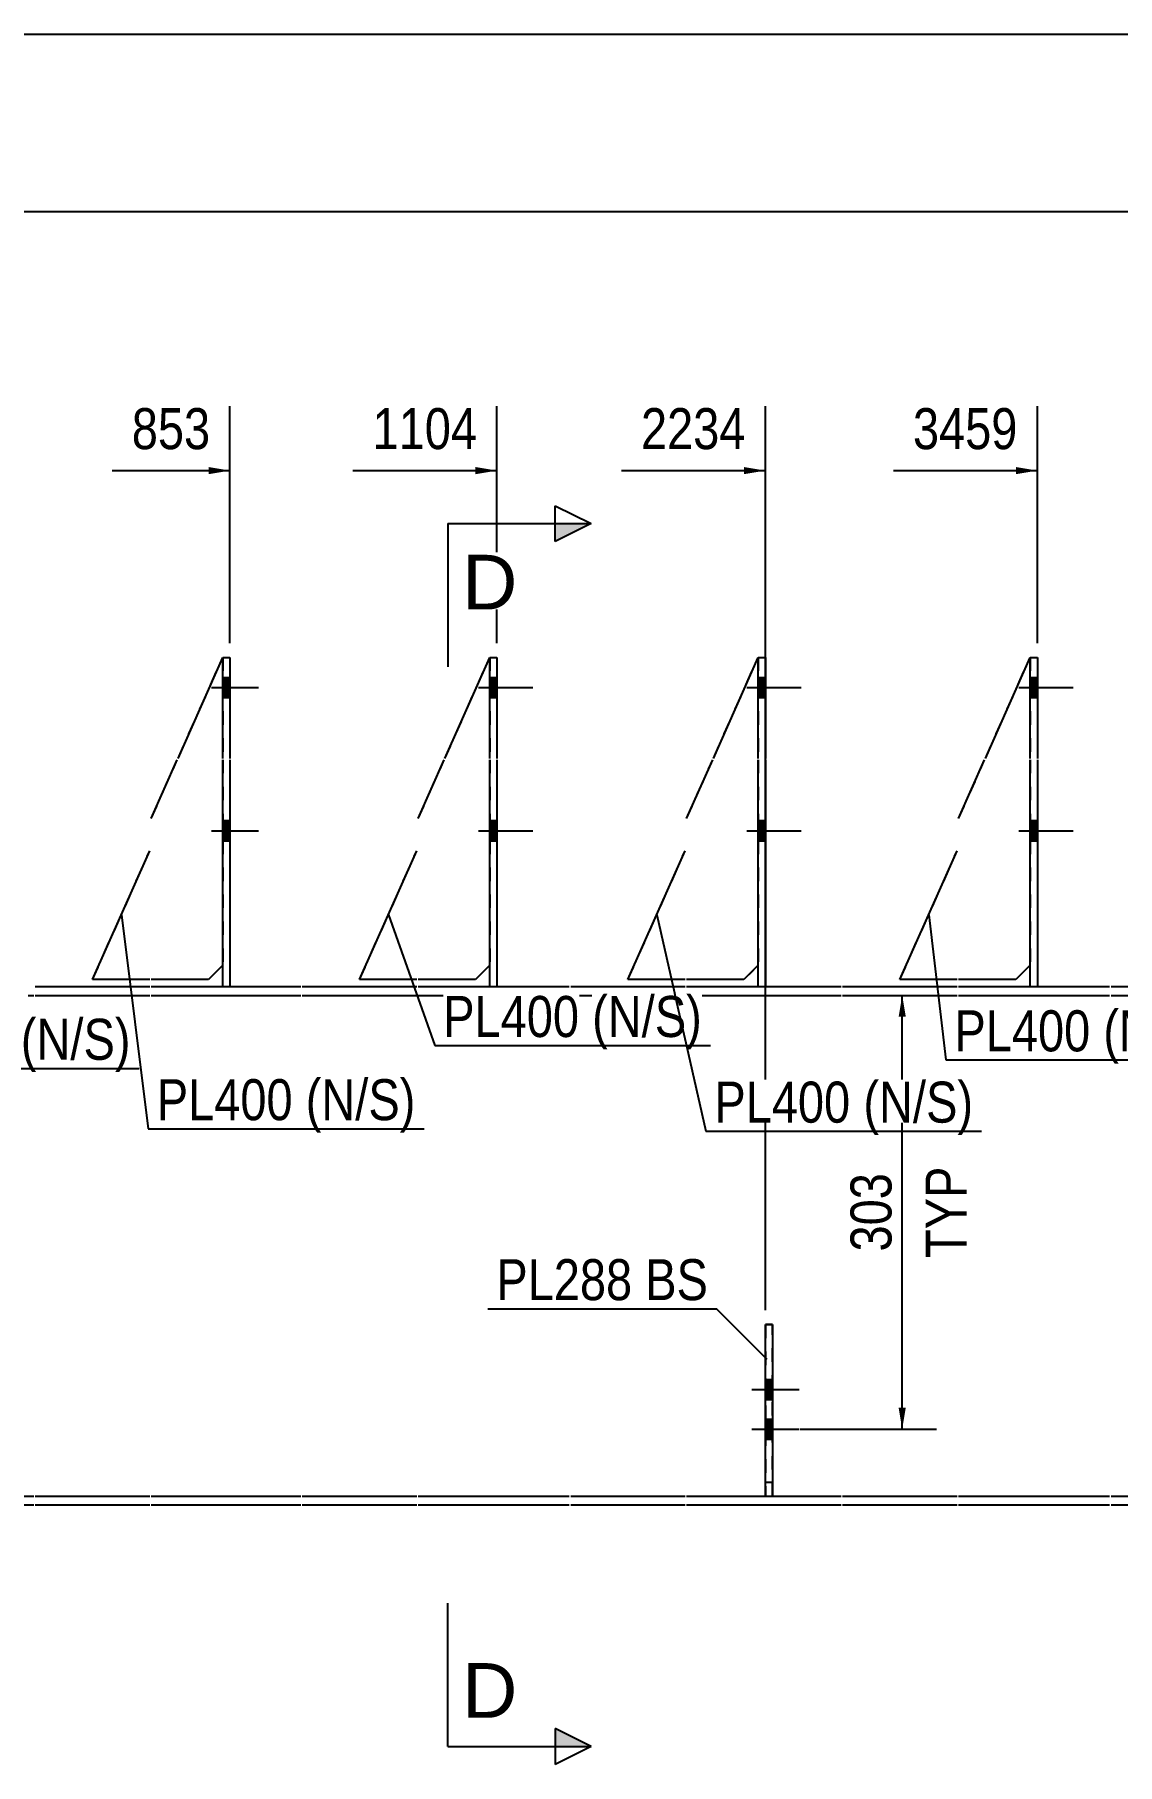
# Model space of a CAD drawing. Header units: millimetres. Extents: x -25 to 377, y -192 to 85.
# Drawn here: x 43.7 to 119.4, y -36.2 to 84.6 of the extents above; entities that cross this region are included whole.
import ezdxf

# ---------------------------------------------------------------- set-up
doc = ezdxf.new("R2010")
doc.units = ezdxf.units.MM
doc.linetypes.add('DXK_LINE_DOT1', pattern=[1.8814, 0.9407, -0.9407])
doc.linetypes.add('DXK_LINE_DOT2', pattern=[3.9198, 1.9599, -1.9599])
doc.styles.add('Arial', font='ARIAL.TTF', dxfattribs={"height": 0.2})
doc.styles.add('Arial Narrow', font='ARIALN.TTF', dxfattribs={"height": 0.2})

# ---------------------------------------------------------------- blocks, each defined once
blk = doc.blocks.new('Unknown-627304324-1201')
at = {"color": 5, "linetype": 'Continuous'}
blk.add_line((377.22, 84.6), (-22.78, 84.6), dxfattribs=at)
blk = doc.blocks.new('Bolt-627304324-1604 - 1602')
at = {"linetype": 'Continuous'}
for points in [[(76.01, 38.3), (76.01, 39.7), (75.51, 39.7), (75.51, 38.3)], [(76.01, 38.3), (76.01, 39.7), (75.51, 39.7), (75.51, 38.3)], [(76.01, 38.3), (76.01, 39.7), (75.51, 39.7), (75.51, 38.3)], [(76.01, 28.3), (76.01, 29.7), (75.51, 29.7), (75.51, 28.3)], [(76.01, 28.3), (76.01, 29.7), (75.51, 29.7), (75.51, 28.3)], [(76.01, 28.3), (76.01, 29.7), (75.51, 29.7), (75.51, 28.3)]]:
    blk.add_hatch(color=3, dxfattribs=at).paths.add_polyline_path(points)
at = {"color": 3, "linetype": 'Continuous'}
for p, q in [((74.71, 39), (78.51, 39)), ((74.71, 39), (78.51, 39)), ((74.71, 39), (78.51, 39)), ((75.51, 39.7), (76.01, 39.7)), ((75.51, 39.7), (76.01, 39.7)), ((75.51, 39.7), (76.01, 39.7)), ((75.51, 38.3), (76.01, 38.3)), ((75.51, 38.3), (76.01, 38.3)), ((75.51, 38.3), (76.01, 38.3)), ((74.71, 29), (78.51, 29)), ((74.71, 29), (78.51, 29)), ((74.71, 29), (78.51, 29)), ((75.51, 29.7), (76.01, 29.7)), ((75.51, 29.7), (76.01, 29.7)), ((75.51, 29.7), (76.01, 29.7)), ((75.51, 28.3), (76.01, 28.3)), ((75.51, 28.3), (76.01, 28.3)), ((75.51, 28.3), (76.01, 28.3))]:
    blk.add_line(p, q, dxfattribs=at)
blk = doc.blocks.new('Part-627304324-1987 - 1602')
at = {"color": 2, "linetype": 'Continuous'}
for p, q in [((6.69, -18.1), (6.69, -17.5)), ((6.69, -17.5), (38.36, -17.5)), ((43.66, -18.1), (6.69, -18.1)), ((43.66, -17.5), (38.86, -17.5)), ((51.76, -17.5), (43.76, -17.5)), ((51.76, -18.1), (43.76, -18.1)), ((62.31, -17.5), (51.86, -17.5)), ((62.31, -18.1), (51.86, -18.1)), ((70.41, -17.5), (62.41, -17.5)), ((70.41, -18.1), (62.41, -18.1)), ((81.06, -17.5), (70.51, -17.5)), ((81.06, -18.1), (70.51, -18.1)), ((89.16, -17.5), (81.16, -17.5)), ((89.16, -18.1), (81.16, -18.1)), ((94.76, -17.5), (89.26, -17.5)), ((100.06, -18.1), (89.26, -18.1)), ((100.06, -17.5), (95.26, -17.5)), ((108.16, -17.5), (100.16, -17.5)), ((108.16, -18.1), (100.16, -18.1)), ((118.81, -17.5), (108.26, -17.5)), ((118.81, -18.1), (108.26, -18.1)), ((126.91, -17.5), (118.91, -17.5)), ((126.91, -18.1), (118.91, -18.1)), ((137.56, -17.5), (127.01, -17.5)), ((137.56, -18.1), (127.01, -18.1)), ((141.72, -17.5), (137.66, -17.5)), ((141.72, -18.1), (137.66, -18.1)), ((141.74, -17.87), (141.72, -17.5))]:
    blk.add_line(p, q, dxfattribs=at)
at = {"color": 7, "linetype": 'DXK_LINE_DOT1'}
for p, q in [((141.72, -18.1), (141.75, -18.1)), ((141.75, -18.1), (141.74, -17.87))]:
    blk.add_line(p, q, dxfattribs=at)
blk = doc.blocks.new('Part-627304324-1982 - 1602')
at = {"color": 2, "linetype": 'Continuous'}
for p, q in [((51.76, 18.1), (43.76, 18.1)), ((43.76, 17.5), (51.76, 17.5)), ((56.86, 18.1), (51.86, 18.1)), ((51.86, 17.5), (62.31, 17.5)), ((62.31, 18.1), (57.36, 18.1)), ((70.41, 18.1), (62.41, 18.1)), ((62.41, 17.5), (70.41, 17.5)), ((75.51, 18.1), (70.51, 18.1)), ((70.51, 17.5), (81.06, 17.5)), ((81.06, 18.1), (76.01, 18.1)), ((89.16, 18.1), (81.16, 18.1)), ((81.16, 17.5), (89.16, 17.5)), ((94.26, 18.1), (89.26, 18.1)), ((89.26, 17.5), (100.06, 17.5)), ((100.06, 18.1), (94.76, 18.1)), ((108.16, 18.1), (100.16, 18.1)), ((100.16, 17.5), (108.16, 17.5)), ((113.26, 18.1), (108.26, 18.1)), ((108.26, 17.5), (118.81, 17.5)), ((118.81, 18.1), (113.76, 18.1)), ((126.91, 18.1), (118.91, 18.1)), ((118.91, 17.5), (126.91, 17.5))]:
    blk.add_line(p, q, dxfattribs=at)
at = {"color": 7, "linetype": 'DXK_LINE_DOT1'}
for p, q in [((57.36, 18.1), (56.86, 18.1)), ((76.01, 18.1), (75.51, 18.1)), ((94.76, 18.1), (94.26, 18.1)), ((113.76, 18.1), (113.26, 18.1))]:
    blk.add_line(p, q, dxfattribs=at)
blk = doc.blocks.new('Part-627304324-1736 - 1602')
at = {"color": 7, "linetype": 'DXK_LINE_DOT1'}
for p, q in [((91.13, 34.05), (94.26, 41.1)), ((94.26, 41.1), (94.26, 34.05)), ((89.26, 29.85), (91.08, 33.95)), ((94.26, 33.95), (94.26, 19.6)), ((85.16, 18.6), (89.16, 27.6)), ((94.26, 19.6), (93.26, 18.6)), ((89.16, 18.6), (85.16, 18.6)), ((93.26, 18.6), (89.26, 18.6))]:
    blk.add_line(p, q, dxfattribs=at)
blk = doc.blocks.new('Part-627304324-1672 - 1602')
at = {"color": 7, "linetype": 'DXK_LINE_DOT1'}
for p, q in [((6.57, -17.5), (0, 17.5)), ((0, 17.5), (43.66, 17.5)), ((43.76, 17.5), (51.76, 17.5)), ((51.86, 17.5), (62.31, 17.5)), ((62.41, 17.5), (70.41, 17.5)), ((70.51, 17.5), (81.06, 17.5)), ((81.16, 17.5), (89.16, 17.5)), ((89.26, 17.5), (100.06, 17.5)), ((100.16, 17.5), (108.16, 17.5)), ((108.26, 17.5), (118.81, 17.5)), ((118.91, 17.5), (126.91, 17.5)), ((127.01, 17.5), (137.56, 17.5)), ((137.66, 17.5), (141.77, 17.5)), ((141.77, 17.5), (141.77, -17.5)), ((43.66, -17.5), (6.69, -17.5)), ((51.76, -17.5), (43.76, -17.5)), ((62.31, -17.5), (51.86, -17.5)), ((70.41, -17.5), (62.41, -17.5)), ((81.06, -17.5), (70.51, -17.5)), ((89.16, -17.5), (81.16, -17.5)), ((100.06, -17.5), (89.26, -17.5)), ((108.16, -17.5), (100.16, -17.5)), ((118.81, -17.5), (108.26, -17.5)), ((126.91, -17.5), (118.91, -17.5)), ((137.56, -17.5), (127.01, -17.5)), ((141.77, -17.5), (137.66, -17.5))]:
    blk.add_line(p, q, dxfattribs=at)
at = {"color": 2, "linetype": 'Continuous'}
for p, q in [((6.69, -17.5), (6.57, -17.5)), ((141.76, -17.5), (141.72, -17.5))]:
    blk.add_line(p, q, dxfattribs=at)
blk = doc.blocks.new('Part-627304324-1920 - 1602')
at = {"color": 2, "linetype": 'Continuous'}
for p, q in [((91.13, 34.05), (94.26, 41.1)), ((89.26, 29.85), (91.08, 33.95)), ((85.16, 18.6), (89.16, 27.6)), ((94.26, 19.6), (93.26, 18.6)), ((89.16, 18.6), (85.16, 18.6)), ((93.26, 18.6), (89.26, 18.6))]:
    blk.add_line(p, q, dxfattribs=at)
blk = doc.blocks.new('Bolt-627304324-1615 - 1602')
at = {"linetype": 'Continuous'}
for points in [[(57.36, 38.3), (57.36, 39.7), (56.86, 39.7), (56.86, 38.3)], [(57.36, 38.3), (57.36, 39.7), (56.86, 39.7), (56.86, 38.3)], [(57.36, 38.3), (57.36, 39.7), (56.86, 39.7), (56.86, 38.3)], [(57.36, 28.3), (57.36, 29.7), (56.86, 29.7), (56.86, 28.3)], [(57.36, 28.3), (57.36, 29.7), (56.86, 29.7), (56.86, 28.3)], [(57.36, 28.3), (57.36, 29.7), (56.86, 29.7), (56.86, 28.3)]]:
    blk.add_hatch(color=3, dxfattribs=at).paths.add_polyline_path(points)
at = {"color": 3, "linetype": 'Continuous'}
for p, q in [((56.06, 39), (59.36, 39)), ((56.06, 39), (59.36, 39)), ((56.06, 39), (59.36, 39)), ((56.86, 39.7), (57.36, 39.7)), ((56.86, 39.7), (57.36, 39.7)), ((56.86, 39.7), (57.36, 39.7)), ((56.86, 38.3), (57.36, 38.3)), ((56.86, 38.3), (57.36, 38.3)), ((56.86, 38.3), (57.36, 38.3)), ((56.06, 29), (59.36, 29)), ((56.06, 29), (59.36, 29)), ((56.06, 29), (59.36, 29)), ((56.86, 29.7), (57.36, 29.7)), ((56.86, 29.7), (57.36, 29.7)), ((56.86, 29.7), (57.36, 29.7)), ((56.86, 28.3), (57.36, 28.3)), ((56.86, 28.3), (57.36, 28.3)), ((56.86, 28.3), (57.36, 28.3))]:
    blk.add_line(p, q, dxfattribs=at)
blk = doc.blocks.new('Bolt-627304324-1616 - 1602')
at = {"linetype": 'Continuous'}
for points in [[(94.76, 38.3), (94.76, 39.7), (94.26, 39.7), (94.26, 38.3)], [(94.76, 38.3), (94.76, 39.7), (94.26, 39.7), (94.26, 38.3)], [(94.76, 38.3), (94.76, 39.7), (94.26, 39.7), (94.26, 38.3)], [(94.76, 28.3), (94.76, 29.7), (94.26, 29.7), (94.26, 28.3)], [(94.76, 28.3), (94.76, 29.7), (94.26, 29.7), (94.26, 28.3)], [(94.76, 28.3), (94.76, 29.7), (94.26, 29.7), (94.26, 28.3)]]:
    blk.add_hatch(color=3, dxfattribs=at).paths.add_polyline_path(points)
at = {"color": 3, "linetype": 'Continuous'}
for p, q in [((93.46, 39), (97.26, 39)), ((93.46, 39), (97.26, 39)), ((93.46, 39), (97.26, 39)), ((94.26, 39.7), (94.76, 39.7)), ((94.26, 39.7), (94.76, 39.7)), ((94.26, 39.7), (94.76, 39.7)), ((94.26, 38.3), (94.76, 38.3)), ((94.26, 38.3), (94.76, 38.3)), ((94.26, 38.3), (94.76, 38.3)), ((93.46, 29), (97.26, 29)), ((93.46, 29), (97.26, 29)), ((93.46, 29), (97.26, 29)), ((94.26, 29.7), (94.76, 29.7)), ((94.26, 29.7), (94.76, 29.7)), ((94.26, 29.7), (94.76, 29.7)), ((94.26, 28.3), (94.76, 28.3)), ((94.26, 28.3), (94.76, 28.3)), ((94.26, 28.3), (94.76, 28.3))]:
    blk.add_line(p, q, dxfattribs=at)
blk = doc.blocks.new('Part-627304324-1930 - 1602')
at = {"color": 2, "linetype": 'Continuous'}
for p, q in [((56.86, 34.05), (56.86, 41.1)), ((56.86, 41.1), (57.36, 41.1)), ((57.36, 41.1), (57.36, 34.05)), ((56.86, 18.1), (56.86, 33.95)), ((57.36, 33.95), (57.36, 18.1)), ((57.36, 18.1), (56.86, 18.1))]:
    blk.add_line(p, q, dxfattribs=at)
blk = doc.blocks.new('Bolt-627304324-1617 - 1602')
at = {"linetype": 'Continuous'}
for points in [[(94.76, -9.32), (94.76, -10.72), (95.26, -10.72), (95.26, -9.32)], [(94.76, -12.1), (94.76, -13.5), (95.26, -13.5), (95.26, -12.1)]]:
    blk.add_hatch(color=3, dxfattribs=at).paths.add_polyline_path(points)
at = {"color": 3, "linetype": 'Continuous'}
for p, q in [((94.76, -9.32), (95.26, -9.32)), ((93.81, -10.02), (97.11, -10.02)), ((94.76, -10.72), (95.26, -10.72)), ((93.81, -12.8), (97.11, -12.8)), ((94.76, -12.1), (95.26, -12.1)), ((94.76, -13.5), (95.26, -13.5))]:
    blk.add_line(p, q, dxfattribs=at)
blk = doc.blocks.new('Bolt-627304324-1618 - 1602')
at = {"color": 3, "linetype": 'DXK_LINE_DOT2'}
for p, q in [((94.76, -9.32), (95.26, -9.32)), ((93.96, -10.02), (95.26, -10.02)), ((94.76, -10.72), (95.26, -10.72)), ((93.96, -12.8), (95.26, -12.8)), ((94.76, -12.1), (95.26, -12.1)), ((94.76, -13.5), (95.26, -13.5))]:
    blk.add_line(p, q, dxfattribs=at)
blk = doc.blocks.new('Part-627304324-1812 - 1602')
at = {"color": 2, "linetype": 'Continuous'}
for p, q in [((72.38, 34.05), (75.51, 41.1)), ((70.51, 29.85), (72.33, 33.95)), ((66.41, 18.6), (70.41, 27.6)), ((75.51, 19.6), (74.51, 18.6)), ((70.41, 18.6), (66.41, 18.6)), ((74.51, 18.6), (70.51, 18.6))]:
    blk.add_line(p, q, dxfattribs=at)
blk = doc.blocks.new('Bolt-627304324-1621 - 1602')
at = {"linetype": 'Continuous'}
for points in [[(113.76, 38.3), (113.76, 39.7), (113.26, 39.7), (113.26, 38.3)], [(113.76, 38.3), (113.76, 39.7), (113.26, 39.7), (113.26, 38.3)], [(113.76, 38.3), (113.76, 39.7), (113.26, 39.7), (113.26, 38.3)], [(113.76, 28.3), (113.76, 29.7), (113.26, 29.7), (113.26, 28.3)], [(113.76, 28.3), (113.76, 29.7), (113.26, 29.7), (113.26, 28.3)], [(113.76, 28.3), (113.76, 29.7), (113.26, 29.7), (113.26, 28.3)]]:
    blk.add_hatch(color=3, dxfattribs=at).paths.add_polyline_path(points)
at = {"color": 3, "linetype": 'Continuous'}
for p, q in [((112.46, 39), (116.26, 39)), ((112.46, 39), (116.26, 39)), ((112.46, 39), (116.26, 39)), ((113.26, 39.7), (113.76, 39.7)), ((113.26, 39.7), (113.76, 39.7)), ((113.26, 39.7), (113.76, 39.7)), ((113.26, 38.3), (113.76, 38.3)), ((113.26, 38.3), (113.76, 38.3)), ((113.26, 38.3), (113.76, 38.3)), ((112.46, 29), (116.26, 29)), ((112.46, 29), (116.26, 29)), ((112.46, 29), (116.26, 29)), ((113.26, 29.7), (113.76, 29.7)), ((113.26, 29.7), (113.76, 29.7)), ((113.26, 29.7), (113.76, 29.7)), ((113.26, 28.3), (113.76, 28.3)), ((113.26, 28.3), (113.76, 28.3)), ((113.26, 28.3), (113.76, 28.3))]:
    blk.add_line(p, q, dxfattribs=at)
blk = doc.blocks.new('Part-627304324-1871 - 1602')
at = {"color": 2, "linetype": 'Continuous'}
for p, q in [((53.73, 34.05), (56.86, 41.1)), ((51.86, 29.85), (53.68, 33.95)), ((47.76, 18.6), (51.76, 27.6)), ((56.86, 19.6), (55.86, 18.6)), ((51.76, 18.6), (47.76, 18.6)), ((55.86, 18.6), (51.86, 18.6))]:
    blk.add_line(p, q, dxfattribs=at)
blk = doc.blocks.new('Part-627304324-1731 - 1602')
at = {"color": 7, "linetype": 'DXK_LINE_DOT1'}
for p, q in [((53.73, 34.05), (56.86, 41.1)), ((56.86, 41.1), (56.86, 34.05)), ((51.86, 29.85), (53.68, 33.95)), ((56.86, 33.95), (56.86, 19.6)), ((47.76, 18.6), (51.76, 27.6)), ((56.86, 19.6), (55.86, 18.6)), ((51.76, 18.6), (47.76, 18.6)), ((55.86, 18.6), (51.86, 18.6))]:
    blk.add_line(p, q, dxfattribs=at)
blk = doc.blocks.new('Part-627304324-1893 - 1602')
at = {"color": 7, "linetype": 'DXK_LINE_DOT1'}
for p, q in [((94.76, -5.5), (94.76, -17.5)), ((95.26, -5.5), (94.76, -5.5)), ((95.26, -17.5), (95.26, -5.5)), ((94.76, -16.5), (95.26, -16.5))]:
    blk.add_line(p, q, dxfattribs=at)
blk = doc.blocks.new('Part-627304324-1694 - 1602')
at = {"color": 7, "linetype": 'DXK_LINE_DOT1'}
for p, q in [((72.38, 34.05), (75.51, 41.1)), ((75.51, 41.1), (75.51, 34.05)), ((70.51, 29.85), (72.33, 33.95)), ((75.51, 33.95), (75.51, 19.6)), ((66.41, 18.6), (70.41, 27.6)), ((75.51, 19.6), (74.51, 18.6)), ((70.41, 18.6), (66.41, 18.6)), ((74.51, 18.6), (70.51, 18.6))]:
    blk.add_line(p, q, dxfattribs=at)
blk = doc.blocks.new('Part-627304324-2097 - 1602')
at = {"color": 2, "linetype": 'Continuous'}
for p, q in [((113.26, 34.05), (113.26, 41.1)), ((113.26, 41.1), (113.76, 41.1)), ((113.76, 41.1), (113.76, 34.05)), ((113.26, 18.1), (113.26, 33.95)), ((113.76, 33.95), (113.76, 18.1)), ((113.76, 18.1), (113.26, 18.1))]:
    blk.add_line(p, q, dxfattribs=at)
blk = doc.blocks.new('Part-627304324-1925 - 1602')
at = {"color": 2, "linetype": 'Continuous'}
for p, q in [((94.26, 34.05), (94.26, 41.1)), ((94.26, 41.1), (94.76, 41.1)), ((94.76, 41.1), (94.76, 34.05)), ((94.26, 18.1), (94.26, 33.95)), ((94.76, 33.95), (94.76, 18.1)), ((94.76, 18.1), (94.26, 18.1))]:
    blk.add_line(p, q, dxfattribs=at)
blk = doc.blocks.new('Part-627304324-1915 - 1602')
at = {"color": 2, "linetype": 'Continuous'}
for p, q in [((94.76, -17.5), (94.76, -5.5)), ((94.76, -5.5), (95.26, -5.5)), ((95.26, -5.5), (95.26, -17.5)), ((95.26, -17.5), (94.76, -17.5))]:
    blk.add_line(p, q, dxfattribs=at)
blk = doc.blocks.new('Part-627304324-2283 - 1602')
at = {"color": 2, "linetype": 'Continuous'}
for p, q in [((75.51, 34.05), (75.51, 41.1)), ((75.51, 41.1), (76.01, 41.1)), ((76.01, 41.1), (76.01, 34.05)), ((75.51, 18.1), (75.51, 33.95)), ((76.01, 33.95), (76.01, 18.1)), ((76.01, 18.1), (75.51, 18.1))]:
    blk.add_line(p, q, dxfattribs=at)
blk = doc.blocks.new('Part-627304324-2378 - 1602')
at = {"color": 2, "linetype": 'Continuous'}
for p, q in [((110.13, 34.05), (113.26, 41.1)), ((108.26, 29.85), (110.08, 33.95)), ((104.16, 18.6), (108.16, 27.6)), ((113.26, 19.6), (112.26, 18.6)), ((108.16, 18.6), (104.16, 18.6)), ((112.26, 18.6), (108.26, 18.6))]:
    blk.add_line(p, q, dxfattribs=at)
at = {"color": 7, "linetype": 'DXK_LINE_DOT1'}
for p, q in [((113.26, 41.1), (113.26, 34.05)), ((113.26, 33.95), (113.26, 19.6))]:
    blk.add_line(p, q, dxfattribs=at)
blk = doc.blocks.new('Part-627304324-2393 - 1602')
at = {"color": 7, "linetype": 'DXK_LINE_DOT1'}
for p, q in [((110.13, 34.05), (113.26, 41.1)), ((108.26, 29.85), (110.08, 33.95)), ((104.16, 18.6), (108.16, 27.6)), ((113.26, 19.6), (112.26, 18.6)), ((108.16, 18.6), (104.16, 18.6)), ((112.26, 18.6), (108.26, 18.6))]:
    blk.add_line(p, q, dxfattribs=at)
blk = doc.blocks.new('StraightDimension-627304324-13142 - 1602')
at = {"linetype": 'Continuous'}
blk.add_hatch(color=7, dxfattribs=at).paths.add_polyline_path([(74.51, 54.4), (76.01, 54.15), (74.51, 53.9)])
at = {"color": 7, "linetype": 'Continuous'}
for p, q in [((76.01, 42.1), (76.01, 58.65)), ((65.95, 54.15), (76.01, 54.15))]:
    blk.add_line(p, q, dxfattribs=at)
at = {"color": 0}
blk.add_wipeout([(75.23, 55.05), (75.23, 59.25), (66.72, 59.25), (66.72, 55.05)], dxfattribs=at)
at = {"color": 3, "style": 'Arial Narrow'}
blk.add_text('1104', height=2.863, dxfattribs=at).set_placement((67.32, 55.65))
blk = doc.blocks.new('StraightDimension-627304324-13140 - 1602')
at = {"linetype": 'Continuous'}
blk.add_hatch(color=7, dxfattribs=at).paths.add_polyline_path([(112.26, 54.4), (113.76, 54.15), (112.26, 53.9)])
at = {"color": 7, "linetype": 'Continuous'}
for p, q in [((113.76, 42.1), (113.76, 58.65)), ((103.7, 54.15), (113.76, 54.15))]:
    blk.add_line(p, q, dxfattribs=at)
at = {"color": 0}
blk.add_wipeout([(112.98, 55.05), (112.98, 59.25), (104.47, 59.25), (104.47, 55.05)], dxfattribs=at)
at = {"color": 3, "style": 'Arial Narrow'}
blk.add_text('3459', height=2.863, dxfattribs=at).set_placement((105.07, 55.65))
blk = doc.blocks.new('StraightDimension-627304324-13141 - 1602')
at = {"linetype": 'Continuous'}
blk.add_hatch(color=7, dxfattribs=at).paths.add_polyline_path([(93.26, 54.4), (94.76, 54.15), (93.26, 53.9)])
at = {"color": 7, "linetype": 'Continuous'}
for p, q in [((94.76, -4.5), (94.76, 58.65)), ((84.7, 54.15), (94.76, 54.15))]:
    blk.add_line(p, q, dxfattribs=at)
at = {"color": 0}
blk.add_wipeout([(93.98, 55.05), (93.98, 59.25), (85.47, 59.25), (85.47, 55.05)], dxfattribs=at)
at = {"color": 3, "style": 'Arial Narrow'}
blk.add_text('2234', height=2.863, dxfattribs=at).set_placement((86.07, 55.65))
blk = doc.blocks.new('StraightDimension-627304324-13143 - 1602')
at = {"linetype": 'Continuous'}
blk.add_hatch(color=7, dxfattribs=at).paths.add_polyline_path([(55.86, 54.4), (57.36, 54.15), (55.86, 53.9)])
at = {"color": 7, "linetype": 'Continuous'}
for p, q in [((57.36, 42.1), (57.36, 58.65)), ((49.13, 54.15), (57.36, 54.15))]:
    blk.add_line(p, q, dxfattribs=at)
at = {"color": 0}
blk.add_wipeout([(56.58, 55.05), (56.58, 59.25), (49.9, 59.25), (49.9, 55.05)], dxfattribs=at)
at = {"color": 3, "style": 'Arial Narrow'}
blk.add_text('853', height=2.863, dxfattribs=at).set_placement((50.5, 55.65))
blk = doc.blocks.new('StraightDimension-627304324-16945 - 1602')
at = {"color": 7, "linetype": 'Continuous'}
blk.add_line((-3.47, 72.24), (363.18, 72.24), dxfattribs=at)
blk = doc.blocks.new('StraightDimension-627304324-17175 - 1602')
at = {"linetype": 'Continuous'}
for points in [[(104.07, 16), (104.32, 17.5), (104.57, 16)], [(104.57, -11.3), (104.32, -12.8), (104.07, -11.3)]]:
    blk.add_hatch(color=7, dxfattribs=at).paths.add_polyline_path(points)
at = {"color": 7, "linetype": 'Continuous'}
for p, q in [((101.16, 17.5), (106.72, 17.5)), ((104.32, -12.8), (104.32, 17.5)), ((97.18, -12.8), (106.72, -12.8))]:
    blk.add_line(p, q, dxfattribs=at)
at = {"color": 0, "linetype": 'Continuous'}
blk.add_wipeout([(109.42, 6.14), (105.22, 6.14), (105.22, -1.44), (109.42, -1.44)], dxfattribs=at)
at = {"color": 3, "linetype": 'Continuous', "style": 'Arial Narrow'}
blk.add_text('TYP', height=2.863, rotation=90.0002, dxfattribs=at).set_placement((108.82, -0.84))
at = {"color": 0}
blk.add_wipeout([(104.17, 5.69), (99.97, 5.69), (99.97, -0.99), (104.17, -0.99)], dxfattribs=at)
at = {"color": 3, "style": 'Arial Narrow'}
blk.add_text('303', height=2.863, rotation=90.0002, dxfattribs=at).set_placement((103.57, -0.39))
blk = doc.blocks.new('MarkSet-627304324-8518 - 1602')
at = {"color": 0}
for points in [[(85.47, -3.79), (85.47, -0.79), (75.97, -0.79), (75.97, -3.79)], [(90.75, -3.79), (90.75, -0.79), (86.37, -0.79), (86.37, -3.79)]]:
    blk.add_wipeout(points, dxfattribs=at)
for points in [[(85.47, -3.79), (85.47, -0.79), (75.97, -0.79), (75.97, -3.79)], [(90.75, -3.79), (90.75, -0.79), (86.37, -0.79), (86.37, -3.79)]]:
    blk.add_wipeout(points, dxfattribs=at)
at = {"color": 7, "linetype": 'Continuous'}
for p in [(75.37, -4.39), (94.89, -7.93)]:
    blk.add_line(p, (91.35, -4.39), dxfattribs=at)
at = {"color": 3, "style": 'Arial Narrow'}
for s, p in [('PL288', (75.97, -3.79)), ('BS', (86.37, -3.79))]:
    blk.add_text(s, height=2.863, dxfattribs=at).set_placement(p)
blk = doc.blocks.new('SectionMark-627304324-2880 - 1602')
at = {"linetype": 'Continuous'}
for points in [[(80.08, 49.2), (80.08, 50.45), (82.58, 50.45)], [(80.08, -34.96), (80.08, -33.71), (82.58, -34.96)]]:
    blk.add_hatch(color=30, dxfattribs=at).paths.add_polyline_path(points)
at = {"color": 30, "linetype": 'Continuous'}
for p, q in [((80.08, 49.2), (80.08, 51.7)), ((80.08, 51.7), (82.58, 50.45)), ((72.58, 50.45), (72.58, 40.45)), ((72.58, 50.45), (82.58, 50.45)), ((82.58, 50.45), (80.08, 49.2)), ((72.58, -34.96), (72.58, -24.96)), ((82.58, -34.96), (80.08, -33.71)), ((80.08, -33.71), (80.08, -36.21)), ((72.58, -34.96), (82.58, -34.96)), ((82.58, -34.96), (80.08, -36.21))]:
    blk.add_line(p, q, dxfattribs=at)
at = {"color": 0, "linetype": 'Continuous'}
for points in [[(77.43, 44.45), (77.43, 48.45), (73.58, 48.45), (73.58, 44.45)], [(77.43, -32.96), (77.43, -28.96), (73.58, -28.96), (73.58, -32.96)]]:
    blk.add_wipeout(points, dxfattribs=at)
at = {"color": 96, "linetype": 'Continuous', "style": 'Arial'}
for p in [(73.58, 44.45), (73.58, -32.96)]:
    blk.add_text('D', height=3.82, dxfattribs=at).set_placement(p)
blk = doc.blocks.new('Mark-627304324-8553 - 1602')
at = {"color": 0}
for points in [[(81.76, 14.59), (81.76, 17.59), (72.26, 17.59), (72.26, 14.59)], [(90.33, 14.59), (90.33, 17.59), (82.66, 17.59), (82.66, 14.59)]]:
    blk.add_wipeout(points, dxfattribs=at)
for points in [[(81.76, 14.59), (81.76, 17.59), (72.26, 17.59), (72.26, 14.59)], [(90.33, 14.59), (90.33, 17.59), (82.66, 17.59), (82.66, 14.59)]]:
    blk.add_wipeout(points, dxfattribs=at)
at = {"color": 7, "linetype": 'Continuous'}
for p, q in [((68.43, 23.12), (71.66, 13.99)), ((71.66, 13.99), (90.93, 13.99))]:
    blk.add_line(p, q, dxfattribs=at)
at = {"color": 3, "style": 'Arial Narrow'}
for s, p in [('PL400', (72.26, 14.59)), ('(N/', (82.66, 14.59)), ('S)', (87.04, 14.59))]:
    blk.add_text(s, height=2.863, dxfattribs=at).set_placement(p)
blk = doc.blocks.new('Mark-627304324-8565 - 1602')
at = {"color": 0}
for points in [[(61.75, 8.78), (61.75, 11.78), (52.25, 11.78), (52.25, 8.78)], [(70.32, 8.78), (70.32, 11.78), (62.65, 11.78), (62.65, 8.78)]]:
    blk.add_wipeout(points, dxfattribs=at)
for points in [[(61.75, 8.78), (61.75, 11.78), (52.25, 11.78), (52.25, 8.78)], [(70.32, 8.78), (70.32, 11.78), (62.65, 11.78), (62.65, 8.78)]]:
    blk.add_wipeout(points, dxfattribs=at)
at = {"color": 7, "linetype": 'Continuous'}
for p, q in [((49.78, 23.12), (51.65, 8.18)), ((51.65, 8.18), (70.92, 8.18))]:
    blk.add_line(p, q, dxfattribs=at)
at = {"color": 3, "style": 'Arial Narrow'}
for s, p in [('PL400', (52.25, 8.78)), ('(N/', (62.65, 8.78)), ('S)', (67.03, 8.78))]:
    blk.add_text(s, height=2.863, dxfattribs=at).set_placement(p)
blk = doc.blocks.new('Mark-627304324-8568 - 1602')
at = {"color": 0}
for points in [[(100.71, 8.61), (100.71, 11.61), (91.2, 11.61), (91.2, 8.61)], [(109.27, 8.61), (109.27, 11.61), (101.61, 11.61), (101.61, 8.61)]]:
    blk.add_wipeout(points, dxfattribs=at)
for points in [[(100.71, 8.61), (100.71, 11.61), (91.2, 11.61), (91.2, 8.61)], [(109.27, 8.61), (109.27, 11.61), (101.61, 11.61), (101.61, 8.61)]]:
    blk.add_wipeout(points, dxfattribs=at)
at = {"color": 7, "linetype": 'Continuous'}
for p, q in [((87.18, 23.12), (90.6, 8.01)), ((90.6, 8.01), (109.87, 8.01))]:
    blk.add_line(p, q, dxfattribs=at)
at = {"color": 3, "style": 'Arial Narrow'}
for s, p in [('PL400', (91.2, 8.61)), ('(N/', (101.61, 8.61)), ('S)', (105.99, 8.61))]:
    blk.add_text(s, height=2.863, dxfattribs=at).set_placement(p)
blk = doc.blocks.new('Mark-627304324-8625 - 1602')
at = {"color": 0}
for points in [[(41.85, 13), (41.85, 16), (32.35, 16), (32.35, 13)], [(50.42, 13), (50.42, 16), (42.75, 16), (42.75, 13)]]:
    blk.add_wipeout(points, dxfattribs=at)
for points in [[(41.85, 13), (41.85, 16), (32.35, 16), (32.35, 13)], [(50.42, 13), (50.42, 16), (42.75, 16), (42.75, 13)]]:
    blk.add_wipeout(points, dxfattribs=at)
at = {"color": 7, "linetype": 'Continuous'}
for p, q in [((29.89, 23.13), (31.75, 12.4)), ((31.75, 12.4), (51.02, 12.4))]:
    blk.add_line(p, q, dxfattribs=at)
at = {"color": 3, "style": 'Arial Narrow'}
for s, p in [('PL400', (32.35, 13)), ('(N/', (42.75, 13)), ('S)', (47.13, 13))]:
    blk.add_text(s, height=2.863, dxfattribs=at).set_placement(p)
blk = doc.blocks.new('Mark-627304324-8631 - 1602')
at = {"color": 0}
for points in [[(117.47, 13.59), (117.47, 16.59), (107.97, 16.59), (107.97, 13.59)], [(126.03, 13.59), (126.03, 16.59), (118.37, 16.59), (118.37, 13.59)]]:
    blk.add_wipeout(points, dxfattribs=at)
for points in [[(117.47, 13.59), (117.47, 16.59), (107.97, 16.59), (107.97, 13.59)], [(126.03, 13.59), (126.03, 16.59), (118.37, 16.59), (118.37, 13.59)]]:
    blk.add_wipeout(points, dxfattribs=at)
at = {"color": 7, "linetype": 'Continuous'}
for p, q in [((106.18, 23.12), (107.37, 12.99)), ((107.37, 12.99), (126.63, 12.99))]:
    blk.add_line(p, q, dxfattribs=at)
at = {"color": 3, "style": 'Arial Narrow'}
for s, p in [('PL400', (107.97, 13.59)), ('(N/', (118.37, 13.59)), ('S)', (122.75, 13.59))]:
    blk.add_text(s, height=2.863, dxfattribs=at).set_placement(p)

msp = doc.modelspace()

# ---------------------------------------------------------------- block references
for name in ['Unknown-627304324-1201', 'Part-627304324-1871 - 1602', 'Part-627304324-1731 - 1602', 'Part-627304324-1930 - 1602', 'Part-627304324-1812 - 1602', 'Part-627304324-1694 - 1602', 'Part-627304324-2283 - 1602', 'Part-627304324-1736 - 1602', 'Part-627304324-1920 - 1602', 'Part-627304324-1925 - 1602', 'Part-627304324-2378 - 1602', 'Part-627304324-2393 - 1602', 'Part-627304324-2097 - 1602', 'Bolt-627304324-1615 - 1602', 'Bolt-627304324-1604 - 1602', 'Bolt-627304324-1616 - 1602', 'Bolt-627304324-1621 - 1602', 'Part-627304324-1982 - 1602', 'Part-627304324-1672 - 1602', 'Part-627304324-1893 - 1602', 'Part-627304324-1915 - 1602', 'Bolt-627304324-1617 - 1602', 'Bolt-627304324-1618 - 1602', 'Part-627304324-1987 - 1602']:
    msp.add_blockref(name, (0, 0))

# ---------------------------------------------------------------- next in the draw order: block references
for name in ['StraightDimension-627304324-13143 - 1602', 'StraightDimension-627304324-13142 - 1602', 'StraightDimension-627304324-13141 - 1602', 'StraightDimension-627304324-13140 - 1602', 'StraightDimension-627304324-17175 - 1602']:
    msp.add_blockref(name, (0, 0))

# ---------------------------------------------------------------- next in the draw order: block references
for name in ['StraightDimension-627304324-16945 - 1602', 'MarkSet-627304324-8518 - 1602']:
    msp.add_blockref(name, (0, 0))

# ---------------------------------------------------------------- next in the draw order: block references
msp.add_blockref('SectionMark-627304324-2880 - 1602', (0, 0))

# ---------------------------------------------------------------- next in the draw order: block references
msp.add_blockref('Mark-627304324-8553 - 1602', (0, 0))

# ---------------------------------------------------------------- next in the draw order: block references
for name in ['Mark-627304324-8565 - 1602', 'Mark-627304324-8568 - 1602']:
    msp.add_blockref(name, (0, 0))

# ---------------------------------------------------------------- next in the draw order: block references
for name in ['Mark-627304324-8625 - 1602', 'Mark-627304324-8631 - 1602']:
    msp.add_blockref(name, (0, 0))

doc.saveas('drawing.dxf')
